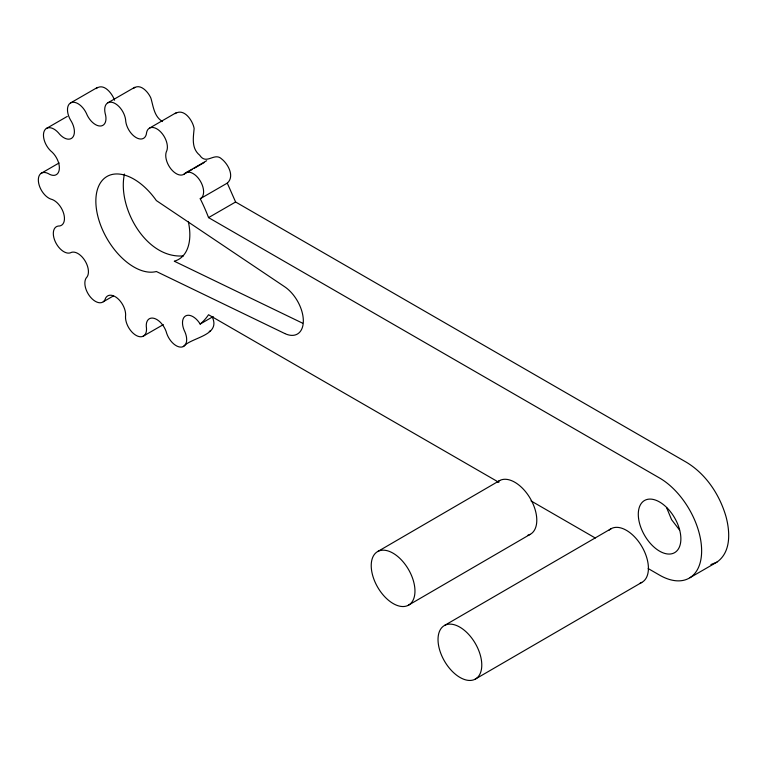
<?xml version="1.0" encoding="UTF-8"?>
<svg xmlns="http://www.w3.org/2000/svg" width="767" height="767" viewBox="0 0 767 767"><rect width="100%" height="100%" fill="white"/><g stroke="black" fill="none" stroke-linecap="round" stroke-linejoin="round"><path stroke-width="1.15" d="M124.455 174.051C117.035 207.052 145.998 259.179 183.476 255.881M96.163 88.617C103.756 82.5 112.155 93.469 114.571 100.209M133.458 88.435C140.217 82.769 148.347 92.126 150.898 98.138C153.362 106.498 154.1 116.546 162.499 121.55M175.173 113.641C183.965 107.687 192.824 120.62 194.128 128.492C193.342 137.677 191.194 148.252 199.708 155.222C206.486 165.547 214.3 151.847 221.653 158.961C228.173 164.042 234.894 176.487 227.281 183.121L200.235 198.739A121.176 69.96 60 0 1 208.557 217.617L659.582 478.014A59.471 34.333 60 0 1 701.632 550.85A59.471 34.333 60 0 1 659.582 575.135L648.173 568.548M689.917 577.724L716.963 562.106C731.315 551.972 730.05 531.569 725.956 516.44C719.609 494.725 706.177 474.303 686.628 462.396L235.603 201.999L227.281 183.121M183.323 346.569C191.616 337.231 220.982 335.697 212.334 317.164M377.882 551.435L499.71 480.535M408.312 605.278A30.929 17.785 59.8 0 0 399.089 557.657A30.929 17.785 59.8 0 0 371.88 572.134A30.929 17.785 59.8 0 0 408.312 605.278L530.141 534.378M444.659 625.373L611.299 528.597M475.137 679.198A30.929 17.766 59.7 0 0 465.866 631.605A30.929 17.766 59.7 0 0 438.686 646.054A30.929 17.766 59.7 0 0 475.137 679.198L641.778 582.421M186.199 172.556L206.659 160.706M97.467 87.409L70.545 102.951M46.346 128.501L67.314 116.392M107.955 102.759L134.791 87.275M41.034 173.4L59.126 162.949M149.795 127.955L176.525 112.509M184.032 174.167L192.201 169.459M194.243 168.28L204.453 162.393M208.557 217.617L235.603 201.999M200.235 198.739A14.87 8.581 60 0 0 200.35 181.117A14.87 8.581 60 0 0 185.058 173.237A14.87 8.581 60 0 1 171.06 169.066A14.87 8.581 60 0 1 166.813 150.725A14.87 8.581 60 0 0 159.689 130.946A14.87 8.581 60 0 0 146.593 132.547A14.87 8.581 60 0 1 135.845 137.427A14.87 8.581 60 0 1 125.615 119.805A14.87 8.581 60 0 0 112.941 102.557A14.87 8.581 60 0 0 105.127 113.267A14.87 8.581 60 0 1 100.18 126.028A14.87 8.581 60 0 1 86.374 113.305A14.87 8.581 60 0 0 71.139 102.653A14.87 8.581 60 0 0 70.468 119.94A14.87 8.581 60 0 1 72.481 137.571A14.87 8.581 60 0 1 58.369 132.749A14.87 8.581 60 0 0 44.17 131.215A14.87 8.581 60 0 0 50.795 150.984A14.87 8.581 60 0 1 59.299 169.325A14.87 8.581 60 0 1 48.216 173.543A14.87 8.581 60 0 0 38.417 181.482A14.87 8.581 60 0 0 50.775 199.075A14.87 8.581 60 0 1 63.757 213.782A14.87 8.581 60 0 1 58.321 226.044A14.87 8.581 60 0 0 55.234 241.586A14.87 8.581 60 0 0 70.401 252.832A14.87 8.581 60 0 1 84.792 260.435A14.87 8.581 60 0 1 86.287 277.846A14.87 8.581 60 0 0 90.64 297.318A14.87 8.581 60 0 0 105.031 299.561A14.87 8.581 60 0 1 117.437 298.258A14.87 8.581 60 0 1 125.51 316.694A14.87 8.581 60 0 0 136.277 335.495A14.87 8.581 60 0 0 146.487 328.209A14.87 8.581 60 0 1 153.966 318.315A14.87 8.581 60 0 1 166.717 333.415A14.87 8.581 60 0 0 181.348 347.096A14.87 8.581 60 0 0 184.972 332.006A14.87 8.581 60 0 1 185.758 315.851A14.87 8.581 60 0 1 200.168 324.058L213.188 316.541M103.305 301.747L113.478 295.889M142.978 336.32L163.352 324.594M716.963 562.106L710.904 564.579M210.532 330.865L209.238 331.354M302.572 323.175L174.243 261.192A53.815 31.073 60 0 0 188.289 221.442M498.876 482.347L208.557 314.738A121.176 69.96 60 0 1 200.168 324.058M531.013 500.909L595.297 538.022M679.6 530.102L671.576 519.652L666.533 507.476M497.534 482.079A30.929 17.785 59.8 0 1 530.63 499.106A30.929 17.785 59.8 0 1 527.629 535.328M609.132 530.141A30.929 17.766 59.7 0 1 641.845 546.497A30.929 17.766 59.7 0 1 640.138 583.121M284.701 333.492L156.372 271.508A53.815 31.073 60 0 1 105.654 236.198A53.815 31.073 60 0 1 105.654 177.321A53.815 31.073 60 0 1 156.372 200.59L284.701 286.781A28.705 16.567 60 0 1 303.339 320.903A28.705 16.567 60 0 1 284.701 333.492M638.528 518.08A30.105 17.382 60 0 0 672.86 553.458A30.105 17.382 60 0 0 667.357 508.176A30.105 17.382 60 0 0 638.528 518.08"/></g></svg>
